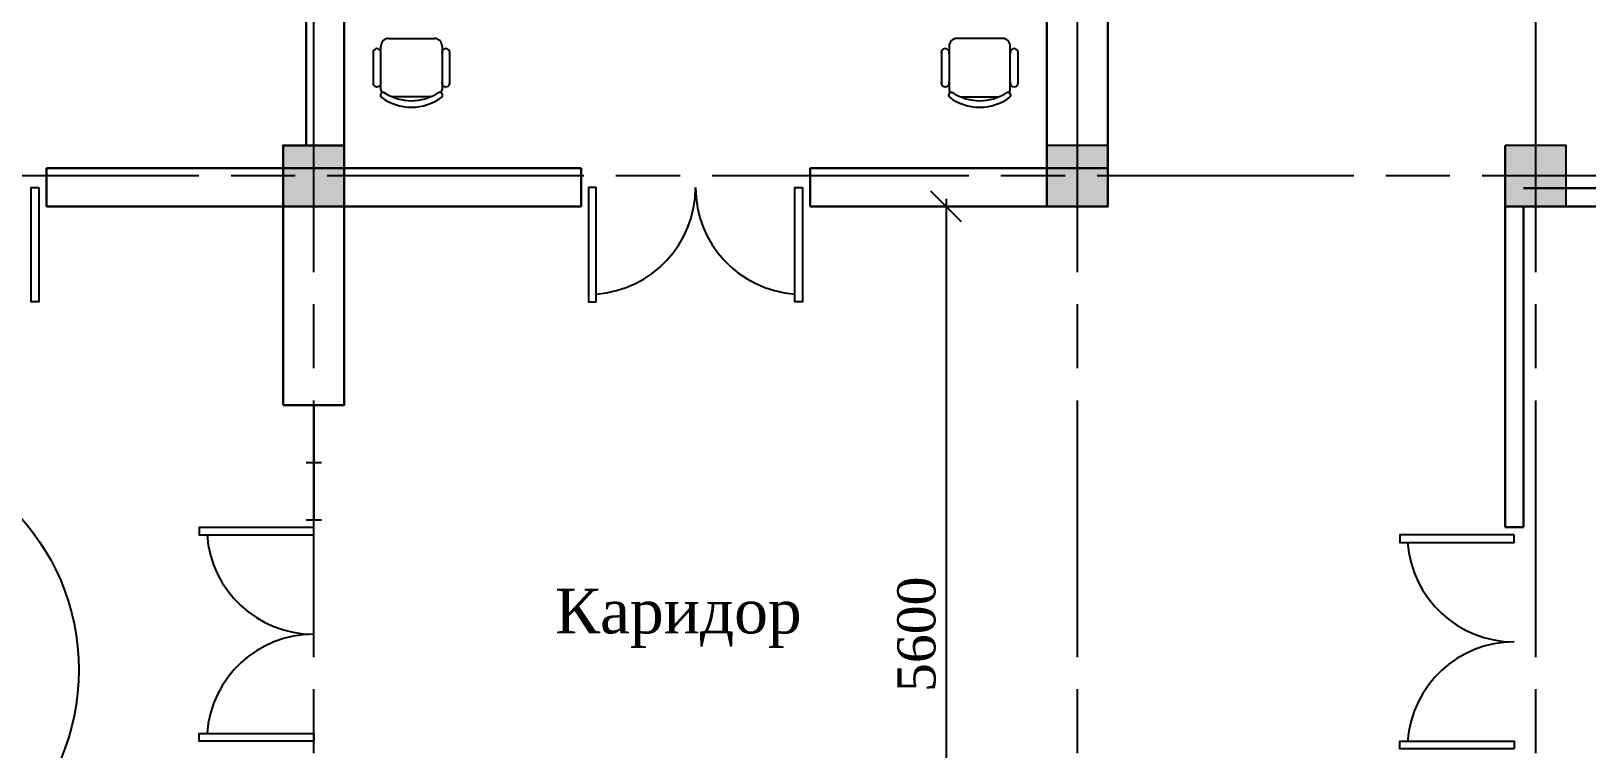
# Model space of a CAD drawing. Header units: inches. Extents: x 2870606 to 3671143, y -733551 to -473558.
# Drawn here: x 3197357 to 3207542, y -510173 to -505475 of the extents above; entities that cross this region are included whole.
import ezdxf

# ---------------------------------------------------------------- set-up
doc = ezdxf.new("R2010")
doc.units = ezdxf.units.IN
doc.header["$MEASUREMENT"] = 0
doc.linetypes.add('ACAD_ISO08W100', pattern=[36, 24, -3, 6, -3])
doc.layers.add('ШРИФТ', color=7, linetype='Continuous')
doc.styles.add('GENERATED_STYLE_1', font='times.ttf')
doc.styles.add('J~stule', font='dutch.ttf')
doc.dimstyles.new('J~style', dxfattribs={"dimscale": 100, "dimtxt": 2.5, "dimasz": 2, "dimexe": 0.55, "dimexo": 0.725, "dimtad": 1, "dimdec": 0, "dimdsep": 46, "dimtxsty": 'J~stule', "dimblk": 'OBLIQUE', "dimcen": 2, "dimdle": 0.5, "dimadec": 0, "dimazin": 0, "dimtfac": 1, "dimtdec": 0, "dimtmove": 0, "dimatfit": 3, "dimfxl": 1, "dimarcsym": 0})

# ---------------------------------------------------------------- blocks, each defined once
blk = doc.blocks.new('_Oblique')
at = {"color": 0, "linetype": 'ByBlock', "lineweight": -2}
blk.add_line((-0.5, -0.5), (0.5, 0.5), dxfattribs=at)
blk = doc.blocks.new('*D345')
at = {"color": 0, "lineweight": -2, "transparency": 16777216}
for p, q in [((3203347, -506573), (3203347, -512273)), ((3203934, -506623), (3203292, -506623)), ((3203934, -512223), (3203292, -512223))]:
    blk.add_line(p, q, dxfattribs=at)
at = {"layer": 'Defpoints', "color": 0, "lineweight": 35, "transparency": 16777216}
for p in [(3204007, -506623), (3203347, -512223), (3204007, -512223)]:
    blk.add_point(p, dxfattribs=at)
at = {"color": 0, "lineweight": -2, "transparency": 16777216, "xscale": 200, "yscale": 200, "zscale": 200}
for p, rotation in [((3203347, -506623), 90), ((3203347, -512223), 270)]:
    blk.add_blockref('_Oblique', p, dxfattribs=dict(at, rotation=rotation))
at = {"color": 0, "transparency": 16777216, "insert": (3203154, -509423), "char_height": 250, "attachment_point": 5, "rotation": 90, "style": 'J~stule'}
blk.add_mtext('5600', dxfattribs=at)

msp = doc.modelspace()

# ---------------------------------------------------------------- hatches: boundary and pattern name
h = msp.add_hatch(color=256)
h.dxf.hatch_style = 1
h.paths.add_polyline_path([(3199406.57, -506623.13), (3199406.57, -506223.13), (3199006.57, -506223.13), (3199006.57, -506623.13)])
h = msp.add_hatch(color=256)
h.dxf.hatch_style = 1
h.paths.add_polyline_path([(3204406.57, -506623.13), (3204406.57, -506223.13), (3204006.57, -506223.13), (3204006.57, -506623.13)])
h = msp.add_hatch(color=256)
h.dxf.hatch_style = 1
h.paths.add_polyline_path([(3207406.57, -506623.13), (3207406.57, -506223.13), (3207006.57, -506223.13), (3207006.57, -506623.13)])

# ---------------------------------------------------------------- linework, layer by layer
at = {"color": 252, "linetype": 'ACAD_ISO08W100', "ltscale": 70}
for p, q in [((3199206.57, -524692.02), (3199206.57, -496403.85)), ((3204206.57, -524692.02), (3204206.57, -496403.85)), ((3207206.57, -524692.02), (3207206.57, -496403.85)), ((3216095.49, -506423.13), (3150201.8, -506423.13))]:
    msp.add_line(p, q, dxfattribs=at)
at = {"lineweight": 30}
for p, q in [((3199156.57, -500623.13), (3199156.57, -506223.13)), ((3199406.57, -500623.13), (3199406.57, -506223.13)), ((3207006.57, -506223.13, 56.18), (3207006.57, -508723.09)), ((3197456.57, -506373.13), (3197456.57, -506623.13)), ((3200956.57, -506373.13), (3200956.57, -506623.13)), ((3202456.57, -506373.13), (3202456.57, -506623.13)), ((3207126.57, -506503.13), (3213006.57, -506503.13)), ((3207006.57, -506623.13), (3213406.57, -506623.13)), ((3207126.57, -506623.13), (3207126.57, -508723.09)), ((3207126.57, -508723.09), (3207006.57, -508723.09))]:
    msp.add_line(p, q, dxfattribs=at)
for p, q in [((3199646.6, -505856.48), (3199646.6, -505573.15)), ((3199696.6, -505523.15), (3199996.6, -505523.15)), ((3200046.6, -505573.15), (3200046.6, -505856.48)), ((3203366.54, -505573.15), (3203366.54, -505856.48)), ((3203716.54, -505523.15), (3203416.54, -505523.15)), ((3203766.54, -505856.48), (3203766.54, -505573.15)), ((3199595.9, -505608.57), (3199595.9, -505821.07)), ((3200096.6, -505608.57), (3200096.6, -505821.07)), ((3203316.54, -505608.57), (3203316.54, -505821.07)), ((3203817.24, -505608.57), (3203817.24, -505821.07)), ((3199970.6, -505906.48), (3199722.6, -505906.48)), ((3203442.54, -505906.48), (3203690.54, -505906.48)), ((3199206.57, -507923.13), (3199206.57, -508673.13)), ((3199156.57, -508298.13), (3199256.57, -508298.13)), ((3199156.57, -508673.13), (3199256.57, -508673.13))]:
    msp.add_line(p, q)
for points in [[(3204406.57, -498223.13), (3204006.57, -498223.13), (3204006.57, -506623.13)], [(3204406.57, -504373.13), (3204406.57, -506623.13)], [(3200956.57, -506373.13), (3197456.57, -506373.13)], [(3204406.57, -506373.13), (3204406.57, -506373.13), (3202456.57, -506373.13)], [(3200956.57, -506623.13), (3197456.57, -506623.13)], [(3204406.57, -506623.13), (3204406.57, -506623.13), (3202456.57, -506623.13)]]:
    msp.add_lwpolyline(points, dxfattribs=at)
for points in [[(3199006.57, -506223.13), (3199006.57, -506623.13), (3199406.57, -506623.13), (3199406.57, -506223.13)], [(3204006.57, -506223.13), (3204006.57, -506623.13), (3204406.57, -506623.13), (3204406.57, -506223.13)], [(3207006.57, -506223.13), (3207006.57, -506623.13), (3207406.57, -506623.13), (3207406.57, -506223.13)], [(3197406.57, -506498.13), (3197406.57, -507248.13), (3197356.57, -507248.13), (3197356.57, -506498.13)], [(3201006.57, -506498.13), (3201006.57, -507248.13), (3201056.57, -507248.13), (3201056.57, -506498.13)], [(3202406.57, -506498.13), (3202406.57, -507248.13), (3202356.57, -507248.13), (3202356.57, -506498.13)], [(3199206.57, -508723.13), (3198456.57, -508723.13), (3198456.57, -508773.13), (3199206.57, -508773.13)], [(3207066.57, -508773.09), (3206316.57, -508773.09), (3206316.57, -508823.09), (3207066.57, -508823.09)], [(3199206.57, -510123.13), (3198456.57, -510123.13), (3198456.57, -510073.13), (3199206.57, -510073.13)], [(3207066.57, -510173.09), (3206316.57, -510173.09), (3206316.57, -510123.09), (3207066.57, -510123.09)]]:
    msp.add_lwpolyline(points, close=True)
msp.add_lwpolyline([(3199006.57, -507923.13), (3199406.57, -507923.13), (3199406.57, -506223.13), (3199006.57, -506223.13)], close=True, dxfattribs=at)
msp.add_circle((3196168.31, -509655.88), 1500)
for centre, radius, start, end in [((3199620.9, -505615.86), 26.04, 343.739795, 196.260205), ((3199696.6, -505573.15), 50, 90, 180), ((3199996.6, -505573.15), 50, 0, 90), ((3200071.6, -505615.86), 26.04, 343.739795, 196.260205), ((3203341.54, -505615.86), 26.04, 343.739795, 196.260205), ((3203416.54, -505573.15), 50, 90, 180), ((3203716.54, -505573.15), 50, 0, 90), ((3203792.24, -505615.86), 26.04, 343.739795, 196.260205), ((3199620.9, -505813.77), 26.04, 163.739795, 16.260205), ((3199661.26, -505895.56), 18.28, 57.972587, 216.690065), ((3199696.6, -505856.48), 50, 180, 207.584441), ((3199846.6, -505603.54), 327.34, 237.575753, 302.424247), ((3200031.94, -505895.56), 18.28, 323.309935, 122.027413), ((3199996.6, -505856.48), 50, 332.415559, 0), ((3200071.6, -505813.77), 26.04, 163.739795, 16.260205), ((3203341.54, -505813.77), 26.04, 163.739795, 16.260205), ((3203381.2, -505895.56), 18.28, 57.972587, 216.690065), ((3203416.54, -505856.48), 50, 180, 207.584441), ((3203566.54, -505603.54), 327.34, 237.575753, 302.424247), ((3203751.88, -505895.56), 18.28, 323.309935, 122.027413), ((3203716.54, -505856.48), 50, 332.415559, 0), ((3203792.24, -505813.77), 26.04, 163.739795, 16.260205), ((3199846.6, -505639.82), 333.33, 233.130102, 306.869898), ((3203566.54, -505639.82), 333.33, 233.130102, 306.869898), ((3201006.57, -506498.13), 700, 274.096044, 0), ((3202406.57, -506498.13), 700, 180, 265.903956), ((3199206.57, -508723.13), 700, 184.096044, 270), ((3207066.57, -508773.09), 700, 184.096044, 270), ((3199206.57, -510123.13), 700, 90, 175.903956), ((3207066.57, -510173.09), 700, 90, 175.903956)]:
    msp.add_arc(centre, radius, start, end)

# ---------------------------------------------------------------- texts
at = {"layer": 'ШРИФТ', "style": 'GENERATED_STYLE_1'}
msp.add_text('Каридор', height=292.5, dxfattribs=at).set_placement((3200786.5, -509417.38))

# ---------------------------------------------------------------- dimensions: what is measured, and where the dimension line sits
dim = msp.add_linear_dim(base=(3203346.62, -512223.13), p1=(3204006.57, -506623.13), p2=(3204006.57, -512223.13), angle=90, dimstyle='J~style', override={"dimdec": 1, "dimtdec": 1})
dim.commit()
dim.dimension.update_dxf_attribs({"geometry": '*D345', "text_midpoint": (3203153.92, -509423.13)})

doc.saveas('drawing.dxf')
